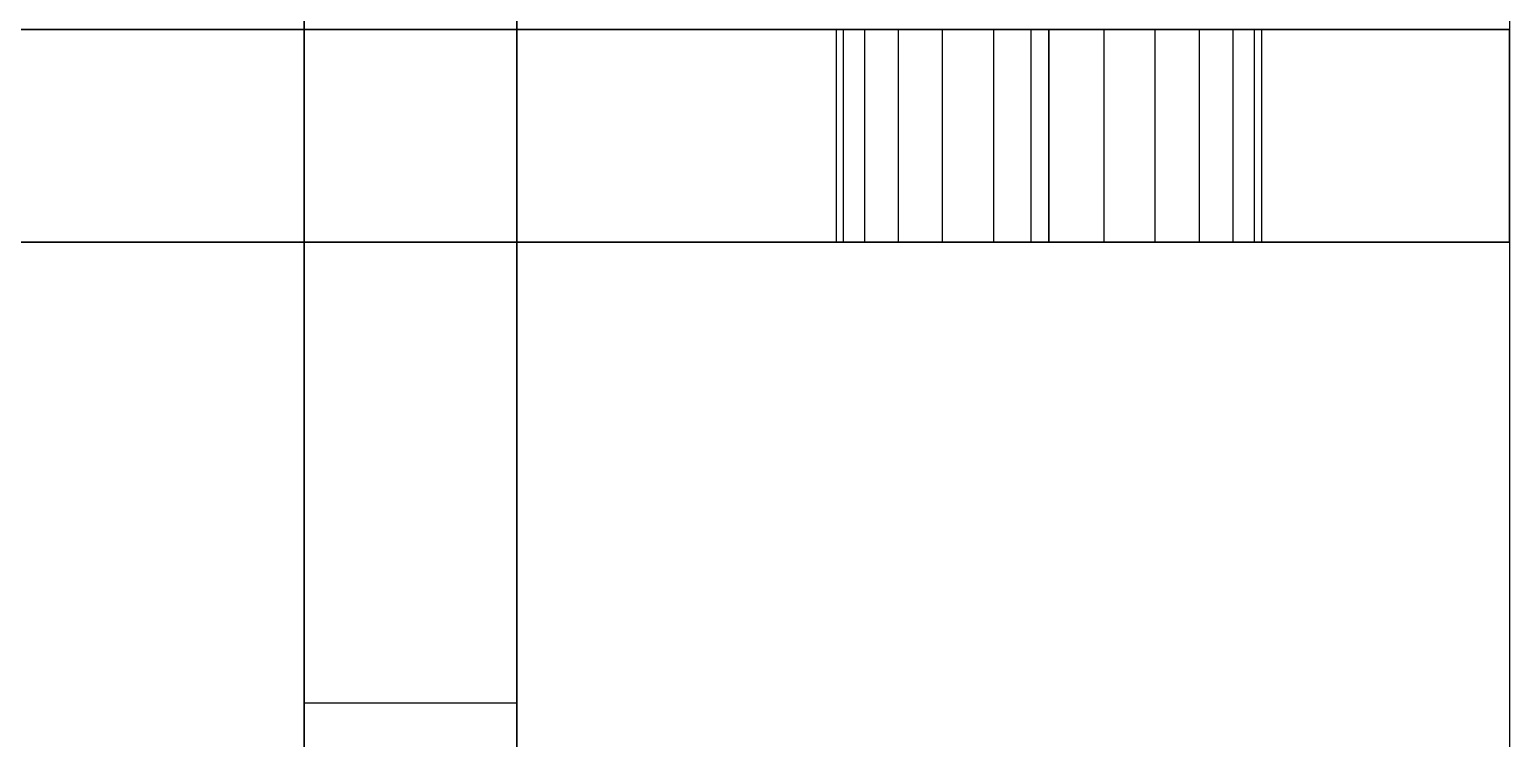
# Model space of a CAD drawing. Header units: metres. Extents: x -1 to 375, y 3 to 378.
# Drawn here: x 16.59 to 29.85, y 18.26 to 24.61 of the extents above; entities that cross this region are included whole.
import ezdxf

# ---------------------------------------------------------------- set-up
doc = ezdxf.new("R2010")
doc.units = ezdxf.units.M

msp = doc.modelspace()

# ---------------------------------------------------------------- linework, layer by layer
at = {"layer": 'Flat node sheet'}
for p, q in [((19.05, 24.607, 30.322), (19.05, 33.497, 30.322)), ((19.05, 33.497, -0.158), (19.05, 13.812, -0.158)), ((19.05, 24.607, 275.432), (19.05, 33.497, 275.432)), ((19.05, 33.497, 244.952), (19.05, 13.812, 244.952)), ((20.955, 33.497, -0.158), (20.955, 13.812, -0.158)), ((20.955, 24.607, 30.322), (20.955, 33.497, 30.322)), ((20.955, 33.497, 244.952), (20.955, 13.812, 244.952)), ((20.955, 24.607, 275.432), (20.955, 33.497, 275.432)), ((29.845, 33.497, 19.527), (29.845, 3.017, 19.527)), ((29.845, 33.497, 21.432), (29.845, 3.017, 21.432)), ((29.845, 33.497, 264.637), (29.845, 3.017, 264.637)), ((29.845, 33.497, 266.542), (29.845, 3.017, 266.542)), ((19.05, 3.017, 10.637), (19.05, 29.529, 10.637)), ((19.05, 3.017, 8.732), (19.05, 29.529, 8.732)), ((19.05, 3.017, 255.747), (19.05, 29.529, 255.747)), ((19.05, 3.017, 253.842), (19.05, 29.529, 253.842)), ((20.955, 3.017, 8.732), (20.955, 29.37, 8.732)), ((20.955, 3.017, 10.637), (20.955, 29.37, 10.637)), ((20.955, 3.017, 253.842), (20.955, 29.37, 253.842)), ((20.955, 3.017, 255.747), (20.955, 29.37, 255.747)), ((19.05, 3.017, 19.527), (19.05, 29.211, 19.527)), ((19.05, 29.211, 21.432), (19.05, 3.017, 21.432)), ((19.05, 3.017, 264.637), (19.05, 29.211, 264.637)), ((19.05, 29.211, 266.542), (19.05, 3.017, 266.542)), ((20.955, 3.017, 21.432), (20.955, 29.211, 21.432)), ((20.955, 3.017, 19.527), (20.955, 29.211, 19.527)), ((20.955, 3.017, 266.542), (20.955, 29.211, 266.542)), ((20.955, 3.017, 264.637), (20.955, 29.211, 264.637)), ((29.845, 24.607, 30.322), (-0.635, 24.607, 30.322)), ((25.559, 24.607, 19.527), (-0.635, 24.607, 19.527)), ((-0.635, 24.607, 21.432), (25.559, 24.607, 21.432)), ((29.845, 24.607, 275.432), (-0.635, 24.607, 275.432)), ((25.559, 24.607, 264.637), (-0.635, 24.607, 264.637)), ((-0.635, 24.607, 266.542), (25.559, 24.607, 266.542)), ((10.16, 24.607, -0.158), (19.05, 24.607, -0.158)), ((10.16, 24.607, 244.952), (19.05, 24.607, 244.952)), ((19.05, 22.702, -0.158), (19.05, 24.607, -0.158)), ((19.05, 24.607, 26.195), (20.955, 24.607, 26.195)), ((19.05, 22.702, 26.036), (19.05, 24.607, 26.195)), ((19.05, 24.607, -0.158), (19.05, 24.607, 26.036)), ((20.955, 24.607, 26.036), (19.05, 24.607, 26.036)), ((19.05, 24.607, 26.036), (19.05, 24.607, 26.195)), ((19.05, 24.607, 30.322), (19.05, 24.607, 26.195)), ((19.05, 24.607, 26.195), (19.05, 22.702, 26.195)), ((19.05, 24.607, 26.195), (20.955, 24.607, 26.195)), ((19.05, 24.607, 30.322), (20.955, 24.607, 30.322)), ((19.05, 22.702, 244.952), (19.05, 24.607, 244.952)), ((19.05, 24.607, 271.305), (20.955, 24.607, 271.305)), ((19.05, 22.702, 271.146), (19.05, 24.607, 271.305)), ((19.05, 24.607, 244.952), (19.05, 24.607, 271.146)), ((20.955, 24.607, 271.146), (19.05, 24.607, 271.146)), ((19.05, 24.607, 271.146), (19.05, 24.607, 271.305)), ((19.05, 24.607, 275.432), (19.05, 24.607, 271.305)), ((19.05, 24.607, 271.305), (19.05, 22.702, 271.305)), ((19.05, 24.607, 271.305), (20.955, 24.607, 271.305)), ((19.05, 24.607, 275.432), (20.955, 24.607, 275.432)), ((20.955, 22.702, -0.158), (20.955, 24.607, -0.158)), ((20.955, 22.702, 26.036), (20.955, 24.607, 26.195)), ((20.955, 24.607, -0.158), (29.845, 24.607, -0.158)), ((20.955, 24.607, -0.158), (20.955, 24.607, 26.036)), ((20.955, 24.607, 26.036), (20.955, 24.607, 26.195)), ((20.955, 24.607, 30.322), (20.955, 24.607, 26.195)), ((20.955, 24.607, 26.195), (20.955, 22.702, 26.195)), ((20.955, 22.702, 244.952), (20.955, 24.607, 244.952)), ((20.955, 22.702, 271.146), (20.955, 24.607, 271.305)), ((20.955, 24.607, 244.952), (29.845, 24.607, 244.952)), ((20.955, 24.607, 244.952), (20.955, 24.607, 271.146)), ((20.955, 24.607, 271.146), (20.955, 24.607, 271.305)), ((20.955, 24.607, 275.432), (20.955, 24.607, 271.305)), ((20.955, 24.607, 271.305), (20.955, 22.702, 271.305)), ((23.877, 24.607, 26.688), (23.813, 24.607, 26.195)), ((23.813, 24.607, 26.195), (23.877, 24.607, 25.702)), ((23.813, 24.607, 26.195), (23.813, 22.702, 26.195)), ((23.877, 24.607, 271.798), (23.813, 24.607, 271.305)), ((23.813, 24.607, 271.305), (23.877, 24.607, 270.812)), ((23.813, 24.607, 271.305), (23.813, 22.702, 271.305)), ((24.068, 24.607, 27.147), (23.877, 24.607, 26.688)), ((23.877, 24.607, 25.702), (24.068, 24.607, 25.242)), ((23.877, 24.607, 25.702), (23.877, 22.702, 25.702)), ((23.877, 24.607, 26.688), (23.877, 22.702, 26.688)), ((24.068, 24.607, 272.257), (23.877, 24.607, 271.798)), ((23.877, 24.607, 270.812), (24.068, 24.607, 270.352)), ((23.877, 24.607, 270.812), (23.877, 22.702, 270.812)), ((23.877, 24.607, 271.798), (23.877, 22.702, 271.798)), ((24.37, 24.607, 27.542), (24.068, 24.607, 27.147)), ((24.068, 24.607, 25.242), (24.37, 24.607, 24.848)), ((24.068, 24.607, 25.242), (24.068, 22.702, 25.242)), ((24.068, 24.607, 27.147), (24.068, 22.702, 27.147)), ((24.37, 24.607, 272.652), (24.068, 24.607, 272.257)), ((24.068, 24.607, 270.352), (24.37, 24.607, 269.958)), ((24.068, 24.607, 270.352), (24.068, 22.702, 270.352)), ((24.068, 24.607, 272.257), (24.068, 22.702, 272.257)), ((24.765, 24.607, 27.845), (24.37, 24.607, 27.542)), ((24.37, 24.607, 24.848), (24.765, 24.607, 24.545)), ((24.37, 24.607, 24.848), (24.37, 22.702, 24.848)), ((24.37, 24.607, 27.542), (24.37, 22.702, 27.542)), ((24.765, 24.607, 272.955), (24.37, 24.607, 272.652)), ((24.37, 24.607, 269.958), (24.765, 24.607, 269.655)), ((24.37, 24.607, 269.958), (24.37, 22.702, 269.958)), ((24.37, 24.607, 272.652), (24.37, 22.702, 272.652)), ((25.224, 24.607, 28.035), (24.765, 24.607, 27.845)), ((24.765, 24.607, 24.545), (25.224, 24.607, 24.355)), ((24.765, 24.607, 24.545), (24.765, 22.702, 24.545)), ((24.765, 24.607, 27.845), (24.765, 22.702, 27.845)), ((25.224, 24.607, 273.145), (24.765, 24.607, 272.955)), ((24.765, 24.607, 269.655), (25.224, 24.607, 269.465)), ((24.765, 24.607, 269.655), (24.765, 22.702, 269.655)), ((24.765, 24.607, 272.955), (24.765, 22.702, 272.955)), ((25.718, 24.607, 28.1), (25.224, 24.607, 28.035)), ((25.224, 24.607, 24.355), (25.718, 24.607, 24.29)), ((25.224, 24.607, 24.355), (25.224, 22.702, 24.355)), ((25.224, 24.607, 28.035), (25.224, 22.702, 28.035)), ((25.718, 24.607, 273.21), (25.224, 24.607, 273.145)), ((25.224, 24.607, 269.465), (25.718, 24.607, 269.4)), ((25.224, 24.607, 269.465), (25.224, 22.702, 269.465)), ((25.224, 24.607, 273.145), (25.224, 22.702, 273.145)), ((25.559, 24.607, 19.527), (25.718, 24.607, 21.432)), ((25.559, 24.607, 19.527), (25.559, 22.702, 19.527)), ((25.559, 24.607, 21.432), (25.559, 22.702, 21.432)), ((25.559, 24.607, 21.432), (25.718, 24.607, 21.432)), ((25.559, 24.607, 264.637), (25.718, 24.607, 266.542)), ((25.559, 24.607, 264.637), (25.559, 22.702, 264.637)), ((25.559, 24.607, 266.542), (25.559, 22.702, 266.542)), ((25.559, 24.607, 266.542), (25.718, 24.607, 266.542)), ((25.718, 22.702, 19.527), (25.718, 24.607, 19.527)), ((25.718, 22.702, 21.432), (25.718, 24.607, 21.432)), ((25.718, 24.607, 24.29), (26.211, 24.607, 24.355)), ((26.211, 24.607, 28.035), (25.718, 24.607, 28.1)), ((25.718, 24.607, 24.29), (25.718, 22.702, 24.29)), ((25.718, 24.607, 28.1), (25.718, 22.702, 28.1)), ((29.845, 24.607, 21.432), (25.718, 24.607, 21.432)), ((25.718, 24.607, 21.432), (25.718, 24.607, 19.527)), ((29.845, 24.607, 15.4), (25.718, 24.607, 19.527)), ((25.718, 22.702, 21.432), (25.718, 24.607, 21.432)), ((25.718, 22.702, 264.637), (25.718, 24.607, 264.637)), ((25.718, 22.702, 266.542), (25.718, 24.607, 266.542)), ((25.718, 24.607, 269.4), (26.211, 24.607, 269.465)), ((26.211, 24.607, 273.145), (25.718, 24.607, 273.21)), ((25.718, 24.607, 269.4), (25.718, 22.702, 269.4)), ((25.718, 24.607, 273.21), (25.718, 22.702, 273.21)), ((29.845, 24.607, 266.542), (25.718, 24.607, 266.542)), ((25.718, 24.607, 266.542), (25.718, 24.607, 264.637)), ((29.845, 24.607, 260.51), (25.718, 24.607, 264.637)), ((25.718, 22.702, 266.542), (25.718, 24.607, 266.542)), ((26.211, 24.607, 24.355), (26.67, 24.607, 24.545)), ((26.67, 24.607, 27.845), (26.211, 24.607, 28.035)), ((26.211, 24.607, 24.355), (26.211, 22.702, 24.355)), ((26.211, 24.607, 28.035), (26.211, 22.702, 28.035)), ((26.211, 24.607, 269.465), (26.67, 24.607, 269.655)), ((26.67, 24.607, 272.955), (26.211, 24.607, 273.145)), ((26.211, 24.607, 269.465), (26.211, 22.702, 269.465)), ((26.211, 24.607, 273.145), (26.211, 22.702, 273.145)), ((26.67, 24.607, 24.545), (27.065, 24.607, 24.848)), ((27.065, 24.607, 27.542), (26.67, 24.607, 27.845)), ((26.67, 24.607, 24.545), (26.67, 22.702, 24.545)), ((26.67, 24.607, 27.845), (26.67, 22.702, 27.845)), ((26.67, 24.607, 269.655), (27.065, 24.607, 269.958)), ((27.065, 24.607, 272.652), (26.67, 24.607, 272.955)), ((26.67, 24.607, 269.655), (26.67, 22.702, 269.655)), ((26.67, 24.607, 272.955), (26.67, 22.702, 272.955)), ((27.065, 24.607, 24.848), (27.367, 24.607, 25.242)), ((27.367, 24.607, 27.147), (27.065, 24.607, 27.542)), ((27.065, 24.607, 24.848), (27.065, 22.702, 24.848)), ((27.065, 24.607, 27.542), (27.065, 22.702, 27.542)), ((27.065, 24.607, 269.958), (27.367, 24.607, 270.352)), ((27.367, 24.607, 272.257), (27.065, 24.607, 272.652)), ((27.065, 24.607, 269.958), (27.065, 22.702, 269.958)), ((27.065, 24.607, 272.652), (27.065, 22.702, 272.652)), ((27.367, 24.607, 25.242), (27.558, 24.607, 25.702)), ((27.558, 24.607, 26.688), (27.367, 24.607, 27.147)), ((27.367, 24.607, 25.242), (27.367, 22.702, 25.242)), ((27.367, 24.607, 27.147), (27.367, 22.702, 27.147)), ((27.367, 24.607, 270.352), (27.558, 24.607, 270.812)), ((27.558, 24.607, 271.798), (27.367, 24.607, 272.257)), ((27.367, 24.607, 270.352), (27.367, 22.702, 270.352)), ((27.367, 24.607, 272.257), (27.367, 22.702, 272.257)), ((27.558, 24.607, 25.702), (27.623, 24.607, 26.195)), ((27.623, 24.607, 26.195), (27.558, 24.607, 26.688)), ((27.558, 24.607, 26.688), (27.558, 22.702, 26.688)), ((27.558, 24.607, 25.702), (27.558, 22.702, 25.702)), ((27.558, 24.607, 270.812), (27.623, 24.607, 271.305)), ((27.623, 24.607, 271.305), (27.558, 24.607, 271.798)), ((27.558, 24.607, 271.798), (27.558, 22.702, 271.798)), ((27.558, 24.607, 270.812), (27.558, 22.702, 270.812)), ((27.623, 24.607, 26.195), (27.623, 22.702, 26.195)), ((27.623, 24.607, 271.305), (27.623, 22.702, 271.305)), ((29.845, 22.702, 15.4), (29.845, 24.607, 15.4)), ((29.845, 22.702, -0.158), (29.845, 24.607, -0.158)), ((29.845, 22.702, 21.432), (29.845, 24.607, 21.432)), ((29.845, 22.702, 30.322), (29.845, 24.607, 30.322)), ((29.845, 24.607, 21.432), (29.845, 24.607, 30.322)), ((29.845, 24.607, -0.158), (29.845, 24.607, 15.4)), ((29.845, 22.702, 260.51), (29.845, 24.607, 260.51)), ((29.845, 22.702, 244.952), (29.845, 24.607, 244.952)), ((29.845, 22.702, 266.542), (29.845, 24.607, 266.542)), ((29.845, 22.702, 275.432), (29.845, 24.607, 275.432)), ((29.845, 24.607, 266.542), (29.845, 24.607, 275.432)), ((29.845, 24.607, 244.952), (29.845, 24.607, 260.51)), ((29.845, 22.702, 30.322), (-0.635, 22.702, 30.322)), ((-0.635, 22.702, 19.527), (25.559, 22.702, 19.527)), ((-0.635, 22.702, 21.432), (25.559, 22.702, 21.432)), ((29.845, 22.702, 275.432), (-0.635, 22.702, 275.432)), ((-0.635, 22.702, 264.637), (25.559, 22.702, 264.637)), ((-0.635, 22.702, 266.542), (25.559, 22.702, 266.542)), ((29.845, 22.702, 8.732), (3.334, 22.702, 8.732)), ((29.845, 22.702, 253.842), (3.334, 22.702, 253.842)), ((29.845, 22.702, 10.637), (3.493, 22.702, 10.637)), ((29.845, 22.702, 255.747), (3.493, 22.702, 255.747)), ((10.16, 22.702, -0.158), (19.05, 22.702, -0.158)), ((10.16, 22.702, 244.952), (19.05, 22.702, 244.952)), ((19.05, 22.702, -0.158), (19.05, 22.702, 26.036)), ((20.955, 22.702, 26.036), (19.05, 22.702, 26.036)), ((19.05, 18.575, 30.322), (19.05, 22.702, 26.195)), ((19.05, 22.702, 26.195), (20.955, 22.702, 26.195)), ((19.05, 22.702, 244.952), (19.05, 22.702, 271.146)), ((20.955, 22.702, 271.146), (19.05, 22.702, 271.146)), ((19.05, 18.575, 275.432), (19.05, 22.702, 271.305)), ((19.05, 22.702, 271.305), (20.955, 22.702, 271.305)), ((20.955, 22.702, -0.158), (29.845, 22.702, -0.158)), ((20.955, 22.702, 26.036), (20.955, 22.702, -0.158)), ((20.955, 18.575, 30.322), (20.955, 22.702, 26.195)), ((20.955, 22.702, 244.952), (29.845, 22.702, 244.952)), ((20.955, 22.702, 271.146), (20.955, 22.702, 244.952)), ((20.955, 18.575, 275.432), (20.955, 22.702, 271.305)), ((23.813, 22.702, 26.195), (23.877, 22.702, 25.702)), ((23.877, 22.702, 26.688), (23.813, 22.702, 26.195)), ((23.813, 22.702, 271.305), (23.877, 22.702, 270.812)), ((23.877, 22.702, 271.798), (23.813, 22.702, 271.305)), ((23.877, 22.702, 25.702), (24.068, 22.702, 25.242)), ((24.068, 22.702, 27.147), (23.877, 22.702, 26.688)), ((23.877, 22.702, 270.812), (24.068, 22.702, 270.352)), ((24.068, 22.702, 272.257), (23.877, 22.702, 271.798)), ((24.068, 22.702, 25.242), (24.37, 22.702, 24.848)), ((24.37, 22.702, 27.542), (24.068, 22.702, 27.147)), ((24.068, 22.702, 270.352), (24.37, 22.702, 269.958)), ((24.37, 22.702, 272.652), (24.068, 22.702, 272.257)), ((24.37, 22.702, 24.848), (24.765, 22.702, 24.545)), ((24.765, 22.702, 27.845), (24.37, 22.702, 27.542)), ((24.37, 22.702, 269.958), (24.765, 22.702, 269.655)), ((24.765, 22.702, 272.955), (24.37, 22.702, 272.652)), ((24.765, 22.702, 24.545), (25.224, 22.702, 24.355)), ((25.224, 22.702, 28.035), (24.765, 22.702, 27.845)), ((24.765, 22.702, 269.655), (25.224, 22.702, 269.465)), ((25.224, 22.702, 273.145), (24.765, 22.702, 272.955)), ((25.224, 22.702, 24.355), (25.718, 22.702, 24.29)), ((25.718, 22.702, 28.1), (25.224, 22.702, 28.035)), ((25.224, 22.702, 269.465), (25.718, 22.702, 269.4)), ((25.718, 22.702, 273.21), (25.224, 22.702, 273.145)), ((25.559, 22.702, 19.527), (25.718, 22.702, 21.432)), ((25.559, 22.702, 21.432), (25.718, 22.702, 21.432)), ((25.559, 22.702, 264.637), (25.718, 22.702, 266.542)), ((25.559, 22.702, 266.542), (25.718, 22.702, 266.542)), ((29.845, 22.702, 21.432), (25.718, 22.702, 21.432)), ((29.845, 22.702, 15.4), (25.718, 22.702, 19.527)), ((25.718, 22.702, 21.432), (25.718, 22.702, 19.527)), ((25.718, 22.702, 24.29), (26.211, 22.702, 24.355)), ((26.211, 22.702, 28.035), (25.718, 22.702, 28.1)), ((29.845, 22.702, 266.542), (25.718, 22.702, 266.542)), ((29.845, 22.702, 260.51), (25.718, 22.702, 264.637)), ((25.718, 22.702, 266.542), (25.718, 22.702, 264.637)), ((25.718, 22.702, 269.4), (26.211, 22.702, 269.465)), ((26.211, 22.702, 273.145), (25.718, 22.702, 273.21)), ((26.211, 22.702, 24.355), (26.67, 22.702, 24.545)), ((26.67, 22.702, 27.845), (26.211, 22.702, 28.035)), ((26.211, 22.702, 269.465), (26.67, 22.702, 269.655)), ((26.67, 22.702, 272.955), (26.211, 22.702, 273.145)), ((26.67, 22.702, 24.545), (27.065, 22.702, 24.848)), ((27.065, 22.702, 27.542), (26.67, 22.702, 27.845)), ((26.67, 22.702, 269.655), (27.065, 22.702, 269.958)), ((27.065, 22.702, 272.652), (26.67, 22.702, 272.955)), ((27.065, 22.702, 24.848), (27.367, 22.702, 25.242)), ((27.367, 22.702, 27.147), (27.065, 22.702, 27.542)), ((27.065, 22.702, 269.958), (27.367, 22.702, 270.352)), ((27.367, 22.702, 272.257), (27.065, 22.702, 272.652)), ((27.558, 22.702, 26.688), (27.367, 22.702, 27.147)), ((27.367, 22.702, 25.242), (27.558, 22.702, 25.702)), ((27.558, 22.702, 271.798), (27.367, 22.702, 272.257)), ((27.367, 22.702, 270.352), (27.558, 22.702, 270.812)), ((27.623, 22.702, 26.195), (27.558, 22.702, 26.688)), ((27.558, 22.702, 25.702), (27.623, 22.702, 26.195)), ((27.623, 22.702, 271.305), (27.558, 22.702, 271.798)), ((27.558, 22.702, 270.812), (27.623, 22.702, 271.305)), ((29.845, 22.702, 8.732), (29.845, 13.812, 8.732)), ((29.845, 22.702, 8.732), (29.845, 22.702, 10.637)), ((29.845, 22.702, 10.637), (29.845, 13.812, 10.637)), ((29.845, 22.702, 21.432), (29.845, 22.702, 30.322)), ((29.845, 22.702, -0.158), (29.845, 22.702, 15.4)), ((29.845, 22.702, 253.842), (29.845, 13.812, 253.842)), ((29.845, 22.702, 253.842), (29.845, 22.702, 255.747)), ((29.845, 22.702, 255.747), (29.845, 13.812, 255.747)), ((29.845, 22.702, 266.542), (29.845, 22.702, 275.432)), ((29.845, 22.702, 244.952), (29.845, 22.702, 260.51)), ((19.05, 3.017, 30.322), (19.05, 18.575, 30.322)), ((19.05, 18.575, 30.322), (20.955, 18.575, 30.322)), ((19.05, 3.017, 275.432), (19.05, 18.575, 275.432)), ((19.05, 18.575, 275.432), (20.955, 18.575, 275.432)), ((20.955, 3.017, 30.322), (20.955, 18.575, 30.322)), ((20.955, 3.017, 275.432), (20.955, 18.575, 275.432))]:
    msp.add_line(p, q, dxfattribs=at)

doc.saveas('drawing.dxf')
